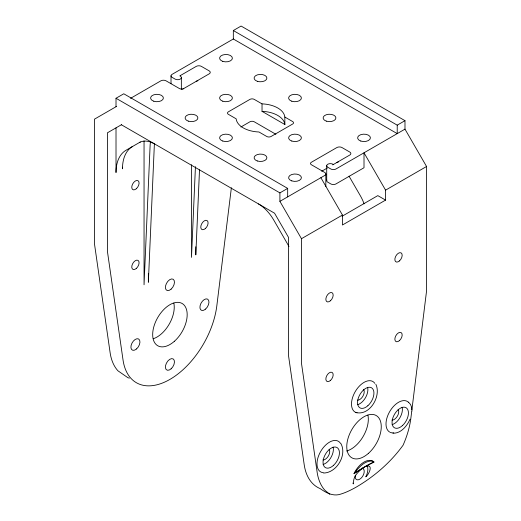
<?xml version="1.0" encoding="UTF-8"?>
<svg xmlns="http://www.w3.org/2000/svg" width="521" height="521" viewBox="0 0 521 521"><rect width="100%" height="100%" fill="white"/><g stroke="black" fill="none" stroke-linecap="round" stroke-linejoin="round"><path stroke-width="0.78" d="M154.392 143.789L148.361 282.278L148.361 273.343M195.44 166.674L191.494 257.381L191.494 164.734M199.504 169.853L195.805 254.893L195.805 246.765M231.376 187.775L216.821 305.84A67.092 38.736 -60 0 1 169.931 379.392A67.092 38.736 -60 0 1 123.034 359.985L107.391 251.155L107.391 132.835L121.608 124.63M411.701 411.466L410.906 417.888A67.092 38.736 -60 0 1 403.059 445.24C390.704 462.309 374.495 476.376 356.364 487.031C351.415 489.831 346.315 492.397 340.864 494.071C333.381 496.734 326.159 492.892 320.168 488.607A67.092 38.736 -60 0 1 304.179 464.569L288.536 355.739L288.536 237.42L274.547 213.2L121.373 124.76M411.896 409.858L426.549 290.998L426.549 166.492L404.986 129.136L404.986 120.67L241.093 26.05L233.33 30.531L233.33 38.997L397.223 133.623L397.223 125.157L233.33 30.531M410.06 419.255C407.005 425.957 401.072 433.55 392.945 433.205M362.968 467.917L354.046 473.537L364.179 467.142L373.98 462.029A17.688 10.212 -60 0 0 354.046 473.537C358.559 467.845 364.492 460.323 372.554 461.098L373.98 462.029C365.957 465.435 352.033 473.322 353.629 483.879A11.586 6.688 -60 0 1 352.776 483.078M116.014 106.727L116.014 98.261L123.777 93.78L287.67 188.4L287.67 196.866M116.671 106.349L94.451 119.179L94.451 243.685L110.094 352.515A67.092 38.736 -60 0 0 117.941 370.802L127.879 377.692L129.371 378.142M130.563 98.332L160.872 80.833A3.66 2.11 0 0 1 166.049 80.833L179.419 88.55A3.048 1.758 0 0 0 183.731 88.55M233.441 38.932L172.086 74.36A3.66 2.11 0 0 0 172.086 77.342L175.102 79.088A3.66 2.11 0 0 0 180.279 79.088A3.66 2.11 0 0 0 180.279 76.099L179.849 75.851L196.235 66.388A3.66 2.11 0 0 1 201.412 66.388L209.175 70.869A3.66 2.11 0 0 1 209.175 73.858L182.578 89.215M140.312 142.005L126.121 150.198A48.798 28.173 60 0 0 116.014 172.536L116.014 127.86M240.891 127.013L249.93 121.79A3.048 1.758 0 0 1 254.248 121.79L275.883 134.288M116.014 98.261L279.907 192.887L287.67 188.4M397.223 125.157L404.986 120.67M321.711 171.24L327.214 168.068M332.711 164.89L349.78 155.037A3.66 2.11 0 0 0 349.78 152.047L342.017 147.567A3.66 2.11 0 0 0 336.84 147.567L311.395 162.259A3.048 1.758 0 0 0 311.395 164.747L324.765 172.464A3.66 2.11 0 0 1 324.765 175.453L279.907 201.353L301.47 238.703L301.47 363.209L317.113 472.039A67.092 38.736 -60 0 0 324.967 490.326L329.8 494.266M404.986 129.136L335.98 168.98A3.66 2.11 0 0 1 330.802 168.98L327.781 167.234A3.66 2.11 0 0 1 327.781 164.252A3.66 2.11 0 0 1 332.958 164.252L333.388 164.499M301.47 238.703L342.447 215.049L320.884 177.694M342.447 215.049L342.447 225.007L385.579 200.103L385.579 190.145L426.549 166.492M342.03 216.287L377.81 195.622L385.579 200.103M365.345 466.542C374.026 463.169 369.148 474.475 365.768 476.865A11.586 6.688 -60 0 0 367.038 465.579M323.554 473.029C336.709 472.944 347.422 454.807 340.773 443.358M355.596 412.391C369.506 416.52 381.58 396.168 375.843 384.257M262.03 103.874L254.248 99.381A3.048 1.758 0 0 0 249.93 99.381L228.367 111.833A3.048 1.758 0 0 0 228.367 114.32L236.15 118.814A24.396 14.087 0 0 0 258.97 131.989L266.752 136.482A3.048 1.758 0 0 0 271.07 136.482L292.633 124.037A3.048 1.758 0 0 0 292.633 121.543L284.85 117.049A24.396 14.087 0 0 0 262.03 103.874L262.03 111.344A24.396 14.087 0 0 1 284.85 124.519L284.85 117.049M262.03 111.344L284.85 124.519M408.49 402.173L410.548 404.491L411.642 407.357M385.579 190.145L364.01 152.796L364.01 167.736L335.98 183.92A3.66 2.11 0 0 1 330.802 183.92L327.781 182.181A3.66 2.11 0 0 1 326.836 180.136M349.044 176.176L360.285 195.642A30.498 17.61 60 0 1 364.107 203.835M411.707 407.676L411.974 411.167M326.713 165.743L326.713 180.683M325.833 173.962L325.833 186.544M279.907 192.887L279.907 201.353M181.354 77.596L181.354 89.391M171.012 75.851L171.012 83.712M144.05 140.93L144.05 284.772L150.113 145.47A30.498 17.61 60 0 1 150.471 142.207M122.487 167.176L122.487 168.797A48.798 28.173 60 0 1 132.588 146.46M173.832 303.105A24.396 14.087 -60 0 1 153.252 338.748M367.917 415.152A24.396 14.087 -60 0 1 346.608 451.017M363.619 389.454A6.402 3.699 -60 0 1 362.903 396.181A6.402 3.699 -60 0 1 357.432 400.167M367.611 387.318A11.586 6.688 -60 0 1 357.575 404.7M333.108 447.077A11.586 6.688 -60 0 1 323.072 464.458M329.116 449.219A6.402 3.699 -60 0 1 328.399 455.947A6.402 3.699 -60 0 1 322.929 459.932M402.114 407.233A11.586 6.688 -60 0 1 392.079 424.622M398.122 409.376A6.402 3.699 -60 0 1 397.406 416.103A6.402 3.699 -60 0 1 391.935 420.089M361.965 468.184A6.402 3.699 -60 0 1 363.801 473.856A6.402 3.699 -60 0 1 358.148 479.828A6.402 3.699 -60 0 1 355.322 475.191M357.067 412.847A17.688 10.212 -60 0 1 355.459 391.219A17.688 10.212 -60 0 1 374.84 383.352M323.254 472.703A17.688 10.212 -60 0 1 320.662 451.479A17.688 10.212 -60 0 1 340.337 443.111M389.669 432.065A17.688 10.212 -60 0 1 390.268 410.646A17.688 10.212 -60 0 1 408.438 402.225M393.726 432.853A17.688 10.212 -60 0 1 390.268 432.365M336.84 162.506A3.66 2.11 0 0 1 338.481 161.959M196.235 81.328A3.66 2.11 0 0 1 197.876 80.781M139.459 142.494A30.498 17.61 60 0 1 154.704 144.004M258.468 203.913A30.498 17.61 60 0 1 273.72 220.012L287.051 243.112A48.798 28.173 60 0 1 288.96 246.596M174.392 341.275A24.396 14.087 -60 0 0 182.129 303.483A24.396 14.087 -60 0 0 153.265 329.077A24.396 14.087 -60 0 0 174.392 341.275M368.477 453.329A24.396 14.087 -60 0 0 376.208 415.537A24.396 14.087 -60 0 0 347.344 441.131A24.396 14.087 -60 0 0 368.477 453.329M171.103 289.148A6.402 3.699 -60 0 0 173.128 279.223A6.402 3.699 -60 0 0 165.554 285.944A6.402 3.699 -60 0 0 171.103 289.148M136.593 348.907A6.402 3.699 -60 0 0 138.625 338.989A6.402 3.699 -60 0 0 131.051 345.703A6.402 3.699 -60 0 0 136.593 348.907M171.103 368.829A6.402 3.699 -60 0 0 173.128 358.91A6.402 3.699 -60 0 0 165.554 365.625A6.402 3.699 -60 0 0 171.103 368.829M205.606 309.064A6.402 3.699 -60 0 0 207.632 299.145A6.402 3.699 -60 0 0 200.057 305.866A6.402 3.699 -60 0 0 205.606 309.064M136.372 268.393A5.184 2.996 -60 0 0 138.019 260.363A5.184 2.996 -60 0 0 131.885 265.801A5.184 2.996 -60 0 0 136.372 268.393M136.372 188.706A5.184 2.996 -60 0 0 138.019 180.676A5.184 2.996 -60 0 0 131.885 186.114A5.184 2.996 -60 0 0 136.372 188.706M205.378 228.55A5.184 2.996 -60 0 0 207.026 220.52A5.184 2.996 -60 0 0 200.891 225.958A5.184 2.996 -60 0 0 205.378 228.55M367.859 405.735A11.586 6.688 -60 0 0 371.532 387.787A11.586 6.688 -60 0 0 357.823 399.939A11.586 6.688 -60 0 0 367.859 405.735M333.355 465.5A11.586 6.688 -60 0 0 337.028 447.546A11.586 6.688 -60 0 0 323.32 459.704A11.586 6.688 -60 0 0 333.355 465.5M402.362 425.657A11.586 6.688 -60 0 0 406.035 407.702A11.586 6.688 -60 0 0 392.326 419.861A11.586 6.688 -60 0 0 402.362 425.657M330.457 380.447A5.184 2.996 -60 0 0 332.098 372.411A5.184 2.996 -60 0 0 325.964 377.849A5.184 2.996 -60 0 0 330.457 380.447M330.457 300.76A5.184 2.996 -60 0 0 332.098 292.73A5.184 2.996 -60 0 0 325.964 298.168A5.184 2.996 -60 0 0 330.457 300.76M399.464 260.917A5.184 2.996 -60 0 0 401.105 252.887A5.184 2.996 -60 0 0 394.977 258.325A5.184 2.996 -60 0 0 399.464 260.917M399.464 340.604A5.184 2.996 -60 0 0 401.105 332.574A5.184 2.996 -60 0 0 394.977 338.012A5.184 2.996 -60 0 0 399.464 340.604M222.793 141.054A6.402 3.699 0 0 0 232.399 137.857A6.402 3.699 0 0 0 222.793 134.652A6.402 3.699 0 0 0 222.793 141.054M222.793 101.217A6.402 3.699 0 0 0 232.399 98.013A6.402 3.699 0 0 0 222.793 94.809A6.402 3.699 0 0 0 222.793 101.217M291.799 101.217A6.402 3.699 0 0 0 301.405 98.013A6.402 3.699 0 0 0 291.799 94.809A6.402 3.699 0 0 0 291.799 101.217M291.799 141.054A6.402 3.699 0 0 0 301.405 137.857A6.402 3.699 0 0 0 291.799 134.652A6.402 3.699 0 0 0 291.799 141.054M257.296 160.976A6.402 3.699 0 0 0 266.902 157.772A6.402 3.699 0 0 0 257.296 154.574A6.402 3.699 0 0 0 257.296 160.976M326.302 121.132A6.402 3.699 0 0 0 335.915 117.935A6.402 3.699 0 0 0 326.302 114.731A6.402 3.699 0 0 0 326.302 121.132M257.296 81.296A6.402 3.699 0 0 0 266.902 78.091A6.402 3.699 0 0 0 257.296 74.887A6.402 3.699 0 0 0 257.296 81.296M188.289 121.132A6.402 3.699 0 0 0 197.895 117.935A6.402 3.699 0 0 0 188.289 114.731A6.402 3.699 0 0 0 188.289 121.132M153.786 101.217A6.402 3.699 0 0 0 163.392 98.013A6.402 3.699 0 0 0 153.786 94.809A6.402 3.699 0 0 0 153.786 101.217M222.793 61.374A6.402 3.699 0 0 0 232.399 58.17A6.402 3.699 0 0 0 222.793 54.972A6.402 3.699 0 0 0 222.793 61.374M360.812 141.054A6.402 3.699 0 0 0 370.418 137.857A6.402 3.699 0 0 0 360.812 134.652A6.402 3.699 0 0 0 360.812 141.054M291.799 180.898A6.402 3.699 0 0 0 301.405 177.694A6.402 3.699 0 0 0 291.799 174.496A6.402 3.699 0 0 0 291.799 180.898"/></g></svg>
